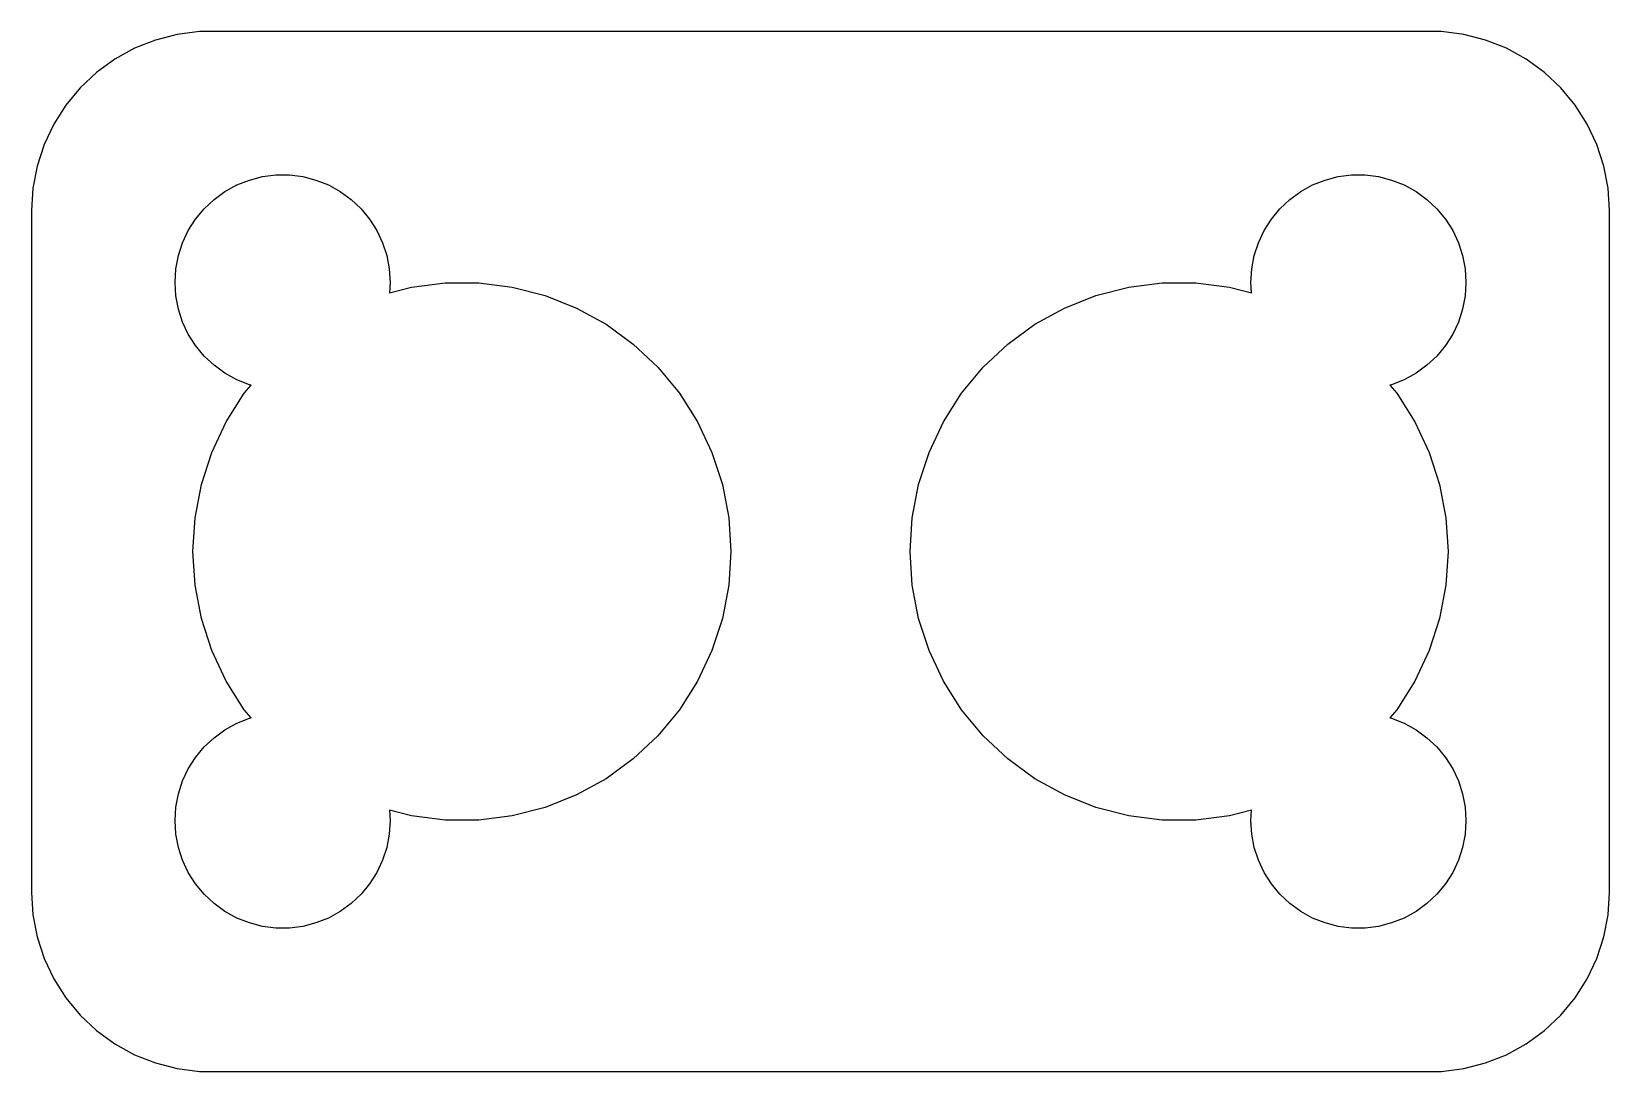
# Model space of a CAD drawing. Header units: metres. Extents: x -22 to 22, y 24.5 to 53.5.
import ezdxf

# ---------------------------------------------------------------- set-up
doc = ezdxf.new("R2010")
doc.units = ezdxf.units.M

msp = doc.modelspace()

# ---------------------------------------------------------------- linework, layer by layer
for p, q in [((-18.5451, 53.2553), (-19.1289, 53.0241)), ((-17.9369, 53.4114), (-18.5451, 53.2553)), ((-17.3139, 53.4901), (-17.9369, 53.4114)), ((17.3139, 53.4901), (-17.3139, 53.4901)), ((17.9369, 53.4114), (17.3139, 53.4901)), ((18.5451, 53.2553), (17.9369, 53.4114)), ((19.1289, 53.0241), (18.5451, 53.2553)), ((-19.1289, 53.0241), (-19.6791, 52.7216)), ((19.6791, 52.7216), (19.1289, 53.0241)), ((-19.6791, 52.7216), (-20.1871, 52.3526)), ((20.1871, 52.3526), (19.6791, 52.7216)), ((-20.6448, 51.9227), (-21.0451, 51.4389)), ((-20.1871, 52.3526), (-20.6448, 51.9227)), ((20.6448, 51.9227), (20.1871, 52.3526)), ((21.0451, 51.4389), (20.6448, 51.9227)), ((-21.0451, 51.4389), (-21.3815, 50.9088)), ((21.3815, 50.9088), (21.0451, 51.4389)), ((-21.3815, 50.9088), (-21.6489, 50.3406)), ((21.6489, 50.3406), (21.3815, 50.9088)), ((-21.6489, 50.3406), (-21.8429, 49.7434)), ((21.8429, 49.7434), (21.6489, 50.3406)), ((-21.8429, 49.7434), (-21.9606, 49.1267)), ((21.9606, 49.1267), (21.8429, 49.7434)), ((-16.2773, 49.2145), (-15.927, 49.3532)), ((-15.927, 49.3532), (-15.5621, 49.4469)), ((-15.5621, 49.4469), (-15.1884, 49.4941)), ((-15.1884, 49.4941), (-14.8116, 49.4941)), ((-14.8116, 49.4941), (-14.4379, 49.4469)), ((-14.4379, 49.4469), (-14.0729, 49.3532)), ((-14.0729, 49.3532), (-13.7227, 49.2145)), ((13.7227, 49.2145), (14.0729, 49.3532)), ((14.0729, 49.3532), (14.4379, 49.4469)), ((14.4379, 49.4469), (14.8116, 49.4941)), ((14.8116, 49.4941), (15.1884, 49.4941)), ((15.1884, 49.4941), (15.5621, 49.4469)), ((15.5621, 49.4469), (15.927, 49.3532)), ((15.927, 49.3532), (16.2773, 49.2145)), ((-21.9606, 49.1267), (-22, 48.5)), ((-16.9123, 48.8115), (-16.6075, 49.033)), ((-16.6075, 49.033), (-16.2773, 49.2145)), ((-13.7227, 49.2145), (-13.3925, 49.033)), ((-13.3925, 49.033), (-13.0877, 48.8115)), ((13.0877, 48.8115), (13.3925, 49.033)), ((13.3925, 49.033), (13.7227, 49.2145)), ((16.2773, 49.2145), (16.6075, 49.033)), ((16.6075, 49.033), (16.9123, 48.8115)), ((22, 48.5), (21.9606, 49.1267)), ((-22, 48.5), (-22, 29.5)), ((-17.427, 48.2634), (-17.1869, 48.5536)), ((-17.1869, 48.5536), (-16.9123, 48.8115)), ((-13.0877, 48.8115), (-12.8131, 48.5536)), ((-12.8131, 48.5536), (-12.5729, 48.2634)), ((12.5729, 48.2634), (12.8131, 48.5536)), ((12.8131, 48.5536), (13.0877, 48.8115)), ((16.9123, 48.8115), (17.1869, 48.5536)), ((17.1869, 48.5536), (17.427, 48.2634)), ((22, 29.5), (22, 48.5)), ((-17.6289, 47.9453), (-17.427, 48.2634)), ((-12.5729, 48.2634), (-12.3711, 47.9453)), ((12.3711, 47.9453), (12.5729, 48.2634)), ((17.427, 48.2634), (17.6289, 47.9453)), ((-17.9057, 47.2461), (-17.7893, 47.6044)), ((-17.7893, 47.6044), (-17.6289, 47.9453)), ((-12.3711, 47.9453), (-12.2107, 47.6044)), ((-12.2107, 47.6044), (-12.0942, 47.2461)), ((12.0942, 47.2461), (12.2107, 47.6044)), ((12.2107, 47.6044), (12.3711, 47.9453)), ((17.6289, 47.9453), (17.7893, 47.6044)), ((17.7893, 47.6044), (17.9057, 47.2461)), ((-17.9763, 46.876), (-17.9057, 47.2461)), ((-12.0942, 47.2461), (-12.0237, 46.876)), ((12.0237, 46.876), (12.0942, 47.2461)), ((17.9057, 47.2461), (17.9763, 46.876)), ((-18, 46.5), (-17.9763, 46.876)), ((-12.0237, 46.876), (-12, 46.5)), ((12, 46.5), (12.0237, 46.876)), ((17.9763, 46.876), (18, 46.5)), ((-17.9763, 46.124), (-18, 46.5)), ((-12, 46.5), (-12.0182, 46.2098)), ((-12.0182, 46.2098), (-11.4053, 46.3671)), ((-11.4053, 46.3671), (-10.4709, 46.4852)), ((-10.4709, 46.4852), (-9.52907, 46.4852)), ((-9.52907, 46.4852), (-8.59464, 46.3671)), ((-8.59464, 46.3671), (-7.68236, 46.1329)), ((7.68236, 46.1329), (8.59464, 46.3671)), ((8.59464, 46.3671), (9.52907, 46.4852)), ((9.52907, 46.4852), (10.4709, 46.4852)), ((10.4709, 46.4852), (11.4053, 46.3671)), ((11.4053, 46.3671), (12.0182, 46.2098)), ((12.0182, 46.2098), (12, 46.5)), ((18, 46.5), (17.9763, 46.124)), ((-17.9057, 45.7539), (-17.9763, 46.124)), ((-7.68236, 46.1329), (-6.80664, 45.7862)), ((-6.80664, 45.7862), (-5.98129, 45.3325)), ((5.98129, 45.3325), (6.80664, 45.7862)), ((6.80664, 45.7862), (7.68236, 46.1329)), ((17.9763, 46.124), (17.9057, 45.7539)), ((-17.7893, 45.3956), (-17.9057, 45.7539)), ((-17.6289, 45.0547), (-17.7893, 45.3956)), ((-5.98129, 45.3325), (-5.21931, 44.7788)), ((5.21931, 44.7788), (5.98129, 45.3325)), ((17.7893, 45.3956), (17.6289, 45.0547)), ((17.9057, 45.7539), (17.7893, 45.3956)), ((-17.427, 44.7366), (-17.6289, 45.0547)), ((17.6289, 45.0547), (17.427, 44.7366)), ((-17.1869, 44.4464), (-17.427, 44.7366)), ((-16.9123, 44.1884), (-17.1869, 44.4464)), ((-5.21931, 44.7788), (-4.53273, 44.1341)), ((4.53273, 44.1341), (5.21931, 44.7788)), ((17.1869, 44.4464), (16.9123, 44.1884)), ((17.427, 44.7366), (17.1869, 44.4464)), ((-16.6075, 43.967), (-16.9123, 44.1884)), ((-4.53273, 44.1341), (-3.93236, 43.4084)), ((3.93236, 43.4084), (4.53273, 44.1341)), ((16.9123, 44.1884), (16.6075, 43.967)), ((-16.2773, 43.7855), (-16.6075, 43.967)), ((-15.927, 43.6468), (-16.2773, 43.7855)), ((-16.0676, 43.4084), (-15.8803, 43.6348)), ((-15.8803, 43.6348), (-15.927, 43.6468)), ((15.927, 43.6468), (15.8803, 43.6348)), ((15.8803, 43.6348), (16.0676, 43.4084)), ((16.2773, 43.7855), (15.927, 43.6468)), ((16.6075, 43.967), (16.2773, 43.7855)), ((-16.5723, 42.6131), (-16.0676, 43.4084)), ((-3.93236, 43.4084), (-3.42769, 42.6131)), ((3.42769, 42.6131), (3.93236, 43.4084)), ((16.0676, 43.4084), (16.5723, 42.6131)), ((-16.9733, 41.7609), (-16.5723, 42.6131)), ((-3.42769, 42.6131), (-3.02667, 41.7609)), ((3.02667, 41.7609), (3.42769, 42.6131)), ((16.5723, 42.6131), (16.9733, 41.7609)), ((-17.2644, 40.8652), (-16.9733, 41.7609)), ((-3.02667, 41.7609), (-2.73563, 40.8652)), ((2.73563, 40.8652), (3.02667, 41.7609)), ((16.9733, 41.7609), (17.2644, 40.8652)), ((-17.4409, 39.94), (-17.2644, 40.8652)), ((-2.73563, 40.8652), (-2.55913, 39.94)), ((2.55913, 39.94), (2.73563, 40.8652)), ((17.2644, 40.8652), (17.4409, 39.94)), ((-17.5, 39), (-17.4409, 39.94)), ((-2.55913, 39.94), (-2.5, 39)), ((2.5, 39), (2.55913, 39.94)), ((17.4409, 39.94), (17.5, 39)), ((-17.4409, 38.06), (-17.5, 39)), ((-2.5, 39), (-2.55913, 38.06)), ((2.55913, 38.06), (2.5, 39)), ((17.5, 39), (17.4409, 38.06)), ((-17.2644, 37.1348), (-17.4409, 38.06)), ((-2.55913, 38.06), (-2.73563, 37.1348)), ((2.73563, 37.1348), (2.55913, 38.06)), ((17.4409, 38.06), (17.2644, 37.1348)), ((-16.9733, 36.2391), (-17.2644, 37.1348)), ((-2.73563, 37.1348), (-3.02667, 36.2391)), ((3.02667, 36.2391), (2.73563, 37.1348)), ((17.2644, 37.1348), (16.9733, 36.2391)), ((-16.5723, 35.3869), (-16.9733, 36.2391)), ((-3.02667, 36.2391), (-3.42769, 35.3869)), ((3.42769, 35.3869), (3.02667, 36.2391)), ((16.9733, 36.2391), (16.5723, 35.3869)), ((-16.0676, 34.5916), (-16.5723, 35.3869)), ((-3.42769, 35.3869), (-3.93236, 34.5916)), ((3.93236, 34.5916), (3.42769, 35.3869)), ((16.5723, 35.3869), (16.0676, 34.5916)), ((-16.2773, 34.2145), (-15.927, 34.3532)), ((-15.8803, 34.3652), (-16.0676, 34.5916)), ((-15.927, 34.3532), (-15.8803, 34.3652)), ((-3.93236, 34.5916), (-4.53273, 33.8659)), ((4.53273, 33.8659), (3.93236, 34.5916)), ((16.0676, 34.5916), (15.8803, 34.3652)), ((15.8803, 34.3652), (15.927, 34.3532)), ((15.927, 34.3532), (16.2773, 34.2145)), ((-16.9123, 33.8116), (-16.6075, 34.033)), ((-16.6075, 34.033), (-16.2773, 34.2145)), ((16.2773, 34.2145), (16.6075, 34.033)), ((16.6075, 34.033), (16.9123, 33.8116)), ((-17.427, 33.2634), (-17.1869, 33.5536)), ((-17.1869, 33.5536), (-16.9123, 33.8116)), ((-4.53273, 33.8659), (-5.21931, 33.2212)), ((5.21931, 33.2212), (4.53273, 33.8659)), ((16.9123, 33.8116), (17.1869, 33.5536)), ((17.1869, 33.5536), (17.427, 33.2634)), ((-17.6289, 32.9453), (-17.427, 33.2634)), ((-5.21931, 33.2212), (-5.98129, 32.6675)), ((5.98129, 32.6675), (5.21931, 33.2212)), ((17.427, 33.2634), (17.6289, 32.9453)), ((-17.9057, 32.2461), (-17.7893, 32.6044)), ((-17.7893, 32.6044), (-17.6289, 32.9453)), ((-5.98129, 32.6675), (-6.80664, 32.2138)), ((6.80664, 32.2138), (5.98129, 32.6675)), ((17.6289, 32.9453), (17.7893, 32.6044)), ((17.7893, 32.6044), (17.9057, 32.2461)), ((-17.9763, 31.876), (-17.9057, 32.2461)), ((-6.80664, 32.2138), (-7.68236, 31.8671)), ((7.68236, 31.8671), (6.80664, 32.2138)), ((17.9057, 32.2461), (17.9763, 31.876)), ((-18, 31.5), (-17.9763, 31.876)), ((-11.4053, 31.6329), (-12.0182, 31.7902)), ((-12.0182, 31.7902), (-12, 31.5)), ((-7.68236, 31.8671), (-8.59464, 31.6329)), ((8.59464, 31.6329), (7.68236, 31.8671)), ((12.0182, 31.7902), (11.4053, 31.6329)), ((12, 31.5), (12.0182, 31.7902)), ((17.9763, 31.876), (18, 31.5)), ((-17.9763, 31.124), (-18, 31.5)), ((-12, 31.5), (-12.0237, 31.124)), ((-10.4709, 31.5148), (-11.4053, 31.6329)), ((-9.52907, 31.5148), (-10.4709, 31.5148)), ((-8.59464, 31.6329), (-9.52907, 31.5148)), ((9.52907, 31.5148), (8.59464, 31.6329)), ((10.4709, 31.5148), (9.52907, 31.5148)), ((11.4053, 31.6329), (10.4709, 31.5148)), ((12.0237, 31.124), (12, 31.5)), ((18, 31.5), (17.9763, 31.124)), ((-17.9057, 30.7539), (-17.9763, 31.124)), ((-12.0237, 31.124), (-12.0942, 30.7539)), ((12.0942, 30.7539), (12.0237, 31.124)), ((17.9763, 31.124), (17.9057, 30.7539)), ((-17.7893, 30.3956), (-17.9057, 30.7539)), ((-17.6289, 30.0547), (-17.7893, 30.3956)), ((-12.2107, 30.3956), (-12.3711, 30.0547)), ((-12.0942, 30.7539), (-12.2107, 30.3956)), ((12.2107, 30.3956), (12.0942, 30.7539)), ((12.3711, 30.0547), (12.2107, 30.3956)), ((17.7893, 30.3956), (17.6289, 30.0547)), ((17.9057, 30.7539), (17.7893, 30.3956)), ((-17.427, 29.7366), (-17.6289, 30.0547)), ((-12.3711, 30.0547), (-12.5729, 29.7366)), ((12.5729, 29.7366), (12.3711, 30.0547)), ((17.6289, 30.0547), (17.427, 29.7366)), ((-22, 29.5), (-21.9606, 28.8733)), ((-17.1869, 29.4464), (-17.427, 29.7366)), ((-12.5729, 29.7366), (-12.8131, 29.4464)), ((12.8131, 29.4464), (12.5729, 29.7366)), ((17.427, 29.7366), (17.1869, 29.4464)), ((21.9606, 28.8733), (22, 29.5)), ((-16.9123, 29.1885), (-17.1869, 29.4464)), ((-16.6075, 28.967), (-16.9123, 29.1885)), ((-13.0877, 29.1885), (-13.3925, 28.967)), ((-12.8131, 29.4464), (-13.0877, 29.1885)), ((13.0877, 29.1885), (12.8131, 29.4464)), ((13.3925, 28.967), (13.0877, 29.1885)), ((16.9123, 29.1885), (16.6075, 28.967)), ((17.1869, 29.4464), (16.9123, 29.1885)), ((-21.9606, 28.8733), (-21.8429, 28.2566)), ((-16.2773, 28.7855), (-16.6075, 28.967)), ((-15.927, 28.6468), (-16.2773, 28.7855)), ((-15.5621, 28.5531), (-15.927, 28.6468)), ((-14.0729, 28.6468), (-14.4379, 28.5531)), ((-13.7227, 28.7855), (-14.0729, 28.6468)), ((-13.3925, 28.967), (-13.7227, 28.7855)), ((13.7227, 28.7855), (13.3925, 28.967)), ((14.0729, 28.6468), (13.7227, 28.7855)), ((14.4379, 28.5531), (14.0729, 28.6468)), ((15.927, 28.6468), (15.5621, 28.5531)), ((16.2773, 28.7855), (15.927, 28.6468)), ((16.6075, 28.967), (16.2773, 28.7855)), ((21.8429, 28.2566), (21.9606, 28.8733)), ((-21.8429, 28.2566), (-21.6489, 27.6594)), ((-15.1884, 28.5059), (-15.5621, 28.5531)), ((-14.8116, 28.5059), (-15.1884, 28.5059)), ((-14.4379, 28.5531), (-14.8116, 28.5059)), ((14.8116, 28.5059), (14.4379, 28.5531)), ((15.1884, 28.5059), (14.8116, 28.5059)), ((15.5621, 28.5531), (15.1884, 28.5059)), ((21.6489, 27.6594), (21.8429, 28.2566)), ((-21.6489, 27.6594), (-21.3815, 27.0912)), ((21.3815, 27.0912), (21.6489, 27.6594)), ((-21.3815, 27.0912), (-21.0451, 26.5611)), ((21.0451, 26.5611), (21.3815, 27.0912)), ((-21.0451, 26.5611), (-20.6448, 26.0773)), ((20.6448, 26.0773), (21.0451, 26.5611)), ((-20.6448, 26.0773), (-20.1871, 25.6474)), ((20.1871, 25.6474), (20.6448, 26.0773)), ((-20.1871, 25.6474), (-19.6791, 25.2784)), ((19.6791, 25.2784), (20.1871, 25.6474)), ((-19.6791, 25.2784), (-19.1289, 24.9759)), ((19.1289, 24.9759), (19.6791, 25.2784)), ((-19.1289, 24.9759), (-18.5451, 24.7447)), ((-18.5451, 24.7447), (-17.9369, 24.5886)), ((17.9369, 24.5886), (18.5451, 24.7447)), ((18.5451, 24.7447), (19.1289, 24.9759)), ((-17.9369, 24.5886), (-17.3139, 24.5099)), ((-17.3139, 24.5099), (17.3139, 24.5099)), ((17.3139, 24.5099), (17.9369, 24.5886))]:
    msp.add_line(p, q)

doc.saveas('drawing.dxf')
